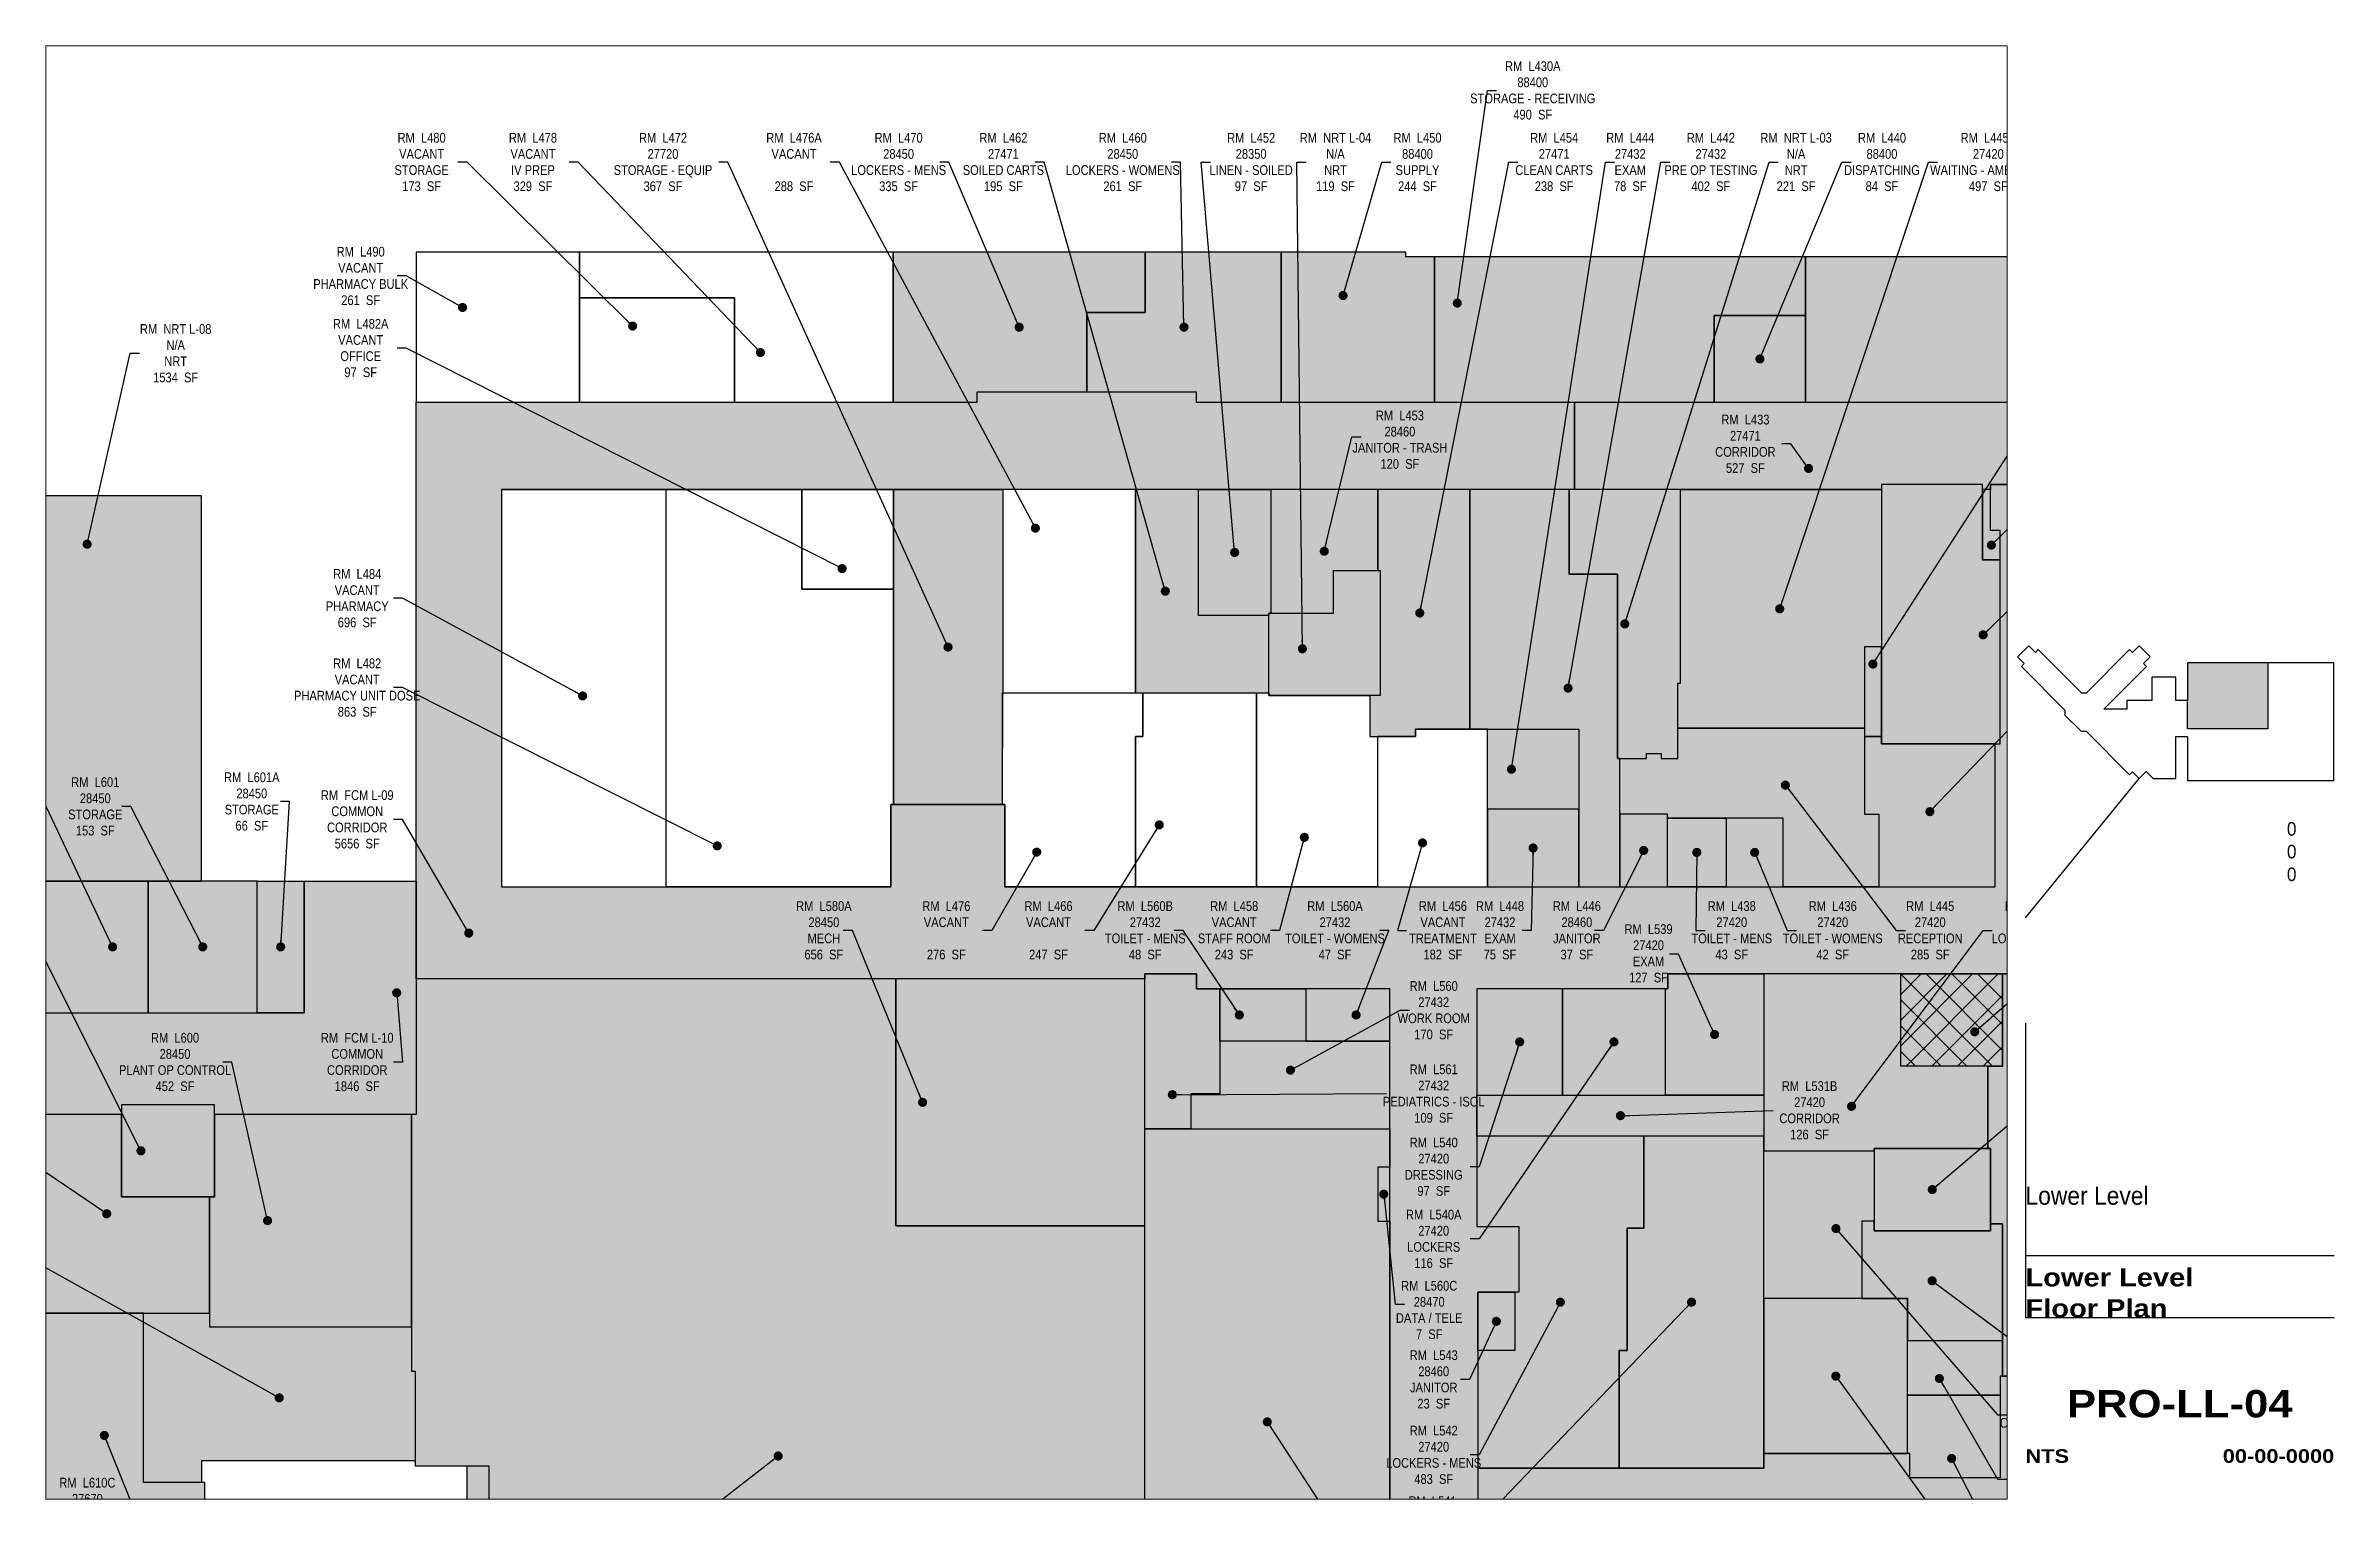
# Paper-space layout '04 new' of a CAD drawing. Header units: inches. Extents: x 0.8 to 16.5, y 0.5 to 10.5.
# The model-space entities are those that its viewports show. They can reach past a viewport. Long polylines and large blocks are cut down to what shows.
import ezdxf
from ezdxf.enums import TextEntityAlignment as Align

# ---------------------------------------------------------------- set-up
doc = ezdxf.new("R2010")
doc.units = ezdxf.units.IN
doc.header["$LTSCALE"] = 0.25
doc.header["$MEASUREMENT"] = 0
doc.layers.get('Defpoints').update_dxf_attribs({"color": 31})
for name, color, linetype in [('0-LABEL', 3, 'Continuous'), ('1-NRT', 200, 'Continuous'), ('1-NRT-PTN', 253, 'Continuous'), ('3-FCM', 190, 'Continuous'), ('3-FCM-PTN', 9, 'Continuous'), ('4-OCC', 6, 'Continuous'), ('4-OCC-PTN', 95, 'Continuous'), ('4-VACANT', 60, 'Continuous'), ('T-8', 8, 'Continuous'), ('T-TTLBLK-5', 5, 'Continuous')]:
    doc.layers.add(name, color=color, linetype=linetype)
doc.styles.add('Arial90', font='arial.ttf', dxfattribs={"width": 0.9})
doc.styles.add('ArialBlack', font='')
doc.styles.add('ArialN', font='ARIALN.TTF')
doc.styles.get('ArialBlack').set_extended_font_data('Arial Black')
doc.dimstyles.new('AB-120', dxfattribs={"dimscale": 120, "dimtxt": 0.125, "dimasz": 0.09375, "dimexe": 0.0625, "dimexo": 0.125, "dimgap": 0.375, "dimtad": 0, "dimtih": 1, "dimtoh": 1, "dimdec": 4, "dimrnd": 0.0625, "dimzin": 0, "dimdsep": 46, "dimlunit": 4, "dimtxsty": 'ArialN', "dimblk": 'ARCHTICK', "dimcen": 0.09375, "dimclrd": 256, "dimclre": 256, "dimclrt": 256, "dimadec": 0, "dimazin": 0, "dimtfac": 1, "dimtdec": 4, "dimtofl": 0, "dimtmove": 2, "dimatfit": 3, "dimldrblk": 'DOT', "dimfxl": 0, "dimfrac": 2, "dimtolj": 1, "dimtzin": 0, "dimlwd": -1, "dimlwe": -1, "dimarcsym": 0})

# ---------------------------------------------------------------- blocks, each defined once
blk = doc.blocks.new('L outline')
at = {"layer": 'T-8'}
blk.add_lwpolyline([(14.639, 2.654), (14.562, 2.578), (14.608, 2.532), (14.588, 2.513), (14.888, 2.212), (14.888, 2.184), (14.885, 2.18), (15.001, 2.064), (15.005, 2.068), (15.033, 2.068), (15.333, 1.767), (15.353, 1.787), (15.398, 1.742), (15.446, 1.79), (15.494, 1.742), (15.651, 1.742), (15.651, 2.03), (15.73, 2.03), (15.73, 1.728), (16.739, 1.728), (16.739, 2.537), (15.73, 2.537), (15.73, 2.278), (15.651, 2.278), (15.651, 2.438), (15.486, 2.438), (15.486, 2.278), (15.314, 2.278), (15.314, 2.219), (15.156, 2.219), (15.449, 2.513), (15.429, 2.532), (15.475, 2.578), (15.398, 2.654), (15.353, 2.609), (15.333, 2.629), (15.033, 2.328), (15.005, 2.328), (14.704, 2.629), (14.684, 2.609), (14.639, 2.654)], close=True, dxfattribs=at)
blk = doc.blocks.new('sheettext_11x17_occ')
at = {"layer": 'Defpoints'}
for p, q in [((0, 3.276), (0, 1.251)), ((0, 1.676), (2.125, 1.676)), ((0, 1.251), (2.125, 1.251))]:
    blk.add_line(p, q, dxfattribs=at)
at = {"style": 'Arial90', "width": 0.9}
for tag, p in [('INTERIORGROSSAREA', (1.865, 4.565)), ('USEABLEAREA', (1.865, 4.409)), ('COMMONAREA', (1.865, 4.253))]:
    blk.add_attdef(tag, text='', height=0.0938, dxfattribs=at).set_placement(p, align=Align.RIGHT)
blk.add_attdef('FLOOR', text='', height=0.125, dxfattribs=at).set_placement((0, 2.151), align=Align.TOP_LEFT)
at = {"layer": 'T-8', "style": 'ArialBlack'}
for tag, p, height in [('TITLE_1', (0, 1.464), 0.125), ('TITLE_2', (0, 1.251), 0.125), ('SCALE', (0, 0.25), 0.0938)]:
    blk.add_attdef(tag, p, '', height=height, dxfattribs=at)
blk.add_attdef('DWG#', text='', height=0.188, dxfattribs=at).set_placement((1.062, 0.751), align=Align.TOP_CENTER)
blk.add_attdef('DATE', text='', height=0.0938, dxfattribs=at).set_placement((2.125, 0.25), align=Align.RIGHT)
blk = doc.blocks.new('_ArchTick')
at = {"const_width": 0.15}
blk.add_lwpolyline([(-0.5, -0.5), (0.5, 0.5)], dxfattribs=at)
blk = doc.blocks.new('_Dot')
at = {"lineweight": -2}
blk.add_line((-0.5, 0), (-1, 0), dxfattribs=at)
at = {"const_width": 0.5}
blk.add_lwpolyline([(-0.25, 0, 1), (0.25, 0, 1)], format="xyb", close=True, dxfattribs=at)

msp = doc.modelspace()

# ---------------------------------------------------------------- hatches: boundary and pattern name
at = {"layer": '1-NRT-PTN'}
for points in [[(2220.9, 2273.5), (2095.5, 2273.5), (2095.5, 1952.5), (2242.5, 1952.5), (2242.5, 2150.5), (2242.5, 2180.5), (2220.9, 2180.5)], [(-448.5, 1779.5), (-447.8, 1779.5), (-447.8, 1782.5), (14.5, 1782.5), (14.5, 2259.5), (-448.5, 2259.5)], [(1768.5, 1934.5), (1804.5, 1934.5), (1804.5, 1940.5), (1822.5, 1940.5), (1822.5, 1934.5), (1843.5, 1934.5), (1843.5, 2027.5), (1846.5, 2027.5), (1846.5, 2267.5), (1708.5, 2267.5), (1708.5, 2162.5), (1768.5, 2162.5)], [(1416.6, 2114.5), (1416.6, 2167.3), (1474.5, 2167.3), (1474.5, 2012.5), (1336.5, 2012.5), (1336.5, 2114.5)], [(30.5, 1505.5), (-84.7, 1505.5), (-84.7, 1391.5), (30.5, 1391.5)], [(2230.5, 1451.5), (2086.5, 1451.5), (2086.5, 1349.5), (2230.5, 1349.5)], [(457.5, 953.5), (457.5, 854.5), (280.5, 854.5), (280.5, 947.5), (343.5, 947.5), (343.5, 1058.5), (370.5, 1058.5), (370.5, 953.5)]]:
    msp.add_hatch(color=256, dxfattribs=at).paths.add_polyline_path(points)
at = {"layer": '3-FCM-PTN'}
for points in [[(1594.4, 1649.1), (1594.5, 1354.8), (1646.5, 1354.8), (1646.5, 1273.5), (1595.5, 1273.5), (1595.5, 1055.4), (1595.5, 989.5), (1595.5, 911.5), (1672.5, 911.5), (1672.5, 857.5), (1595.5, 857.5), (1595.5, 625.5), (1595.5, 622.5), (1595.5, 489.5), (1630.8, 489.5), (1630.8, 405.5), (1595.5, 405.5), (1595.5, 267.5), (2206, 267.5), (2206, 158.5), (1988.5, 158.5), (1988.5, 162.5), (1595.5, 162.5), (1595.5, 158.5), (1486.5, 158.5), (1486.5, 1649.1), (1247.2, 1649.1), (1247.2, 1667.5), (1183, 1667.5), (1183, 1661.5), (874.5, 1661.5), (280.5, 1661.5), (280.5, 1782.5), (280.5, 2375.5), (671.9, 2375.5), (716.4, 2375.5), (975.5, 2375.5), (975.5, 2388.5), (1246.5, 2388.5), (1246.5, 2375.5), (1715.4, 2375.5), (1715.4, 2267.5), (386.1, 2267.5), (386.1, 1775.5), (868.5, 1775.5), (868.5, 1877.3), (1009.5, 1877.2), (1009.5, 1775.5), (2236.5, 1775.5), (2236.5, 1952.5), (2242.5, 1952.5), (2242.5, 2216.5), (2230.5, 2216.5), (2230.5, 2267.5), (2230.5, 2273.5), (2344.5, 2273.5), (2344.5, 2267.5), (2344.5, 2165.5), (2374, 2165.5), (2374, 1984.6), (2392.6, 1984.6), (2392.6, 1949.4), (2344.5, 1949.4), (2344.5, 1775.5), (2773.5, 1775.5), (2773.5, 1769.5), (2836.5, 1769.5), (2831.3, 1667.5), (1830.9, 1667.5), (1830.9, 1649.1), (1594.4, 1649)], [(-1480.6, 1602.5), (-1410.1, 1602.5), (-1410.1, 1607.5), (-1050.1, 1607.5), (-1050.1, 1599.5), (-960.1, 1599.5), (-960.1, 1619.5), (-453.8, 1619.5), (-453.8, 1607.5), (-387.8, 1607.4), (-387.8, 1619.5), (83.5, 1619.5), (89.5, 1619.5), (141.5, 1619.5), (141.5, 1782.5), (280.5, 1782.5), (280.5, 1493.5), (30.5, 1493.5), (30.5, 1505.5), (-84.7, 1505.5), (-84.7, 1493.5), (-230.6, 1493.5), (-230.6, 1241.5), (-357.6, 1241.5), (-357.6, 1333.5), (-350.6, 1333.5), (-350.6, 1493.5), (-1465.1, 1493.5), (-1471.6, 1500.1), (-1480.6, 1500.1)]]:
    msp.add_hatch(color=256, dxfattribs=at).paths.add_polyline_path(points)
at = {"layer": '4-OCC-PTN'}
for color, points in [(55, [(1111, 2388.5), (1111, 2486.7), (1183.5, 2486.7), (1183.5, 2561.5), (871.1, 2561.5), (871.1, 2375.5), (975.5, 2375.5), (975.5, 2388.5)]), (55, [(1352, 2375.5), (1352, 2561.5), (1183.5, 2561.5), (1183.5, 2486.7), (1111, 2486.7), (1111, 2388.5), (1246.5, 2388.5), (1246.5, 2375.5)]), (41, [(1542, 2555.5), (1506.5, 2555.5), (1506.5, 2561.5), (1352, 2561.5), (1352, 2375.5), (1542, 2375.5)]), (41, [(2001.5, 2482.9), (2001.5, 2555.5), (1542, 2555.5), (1542, 2375.5), (1888.5, 2375.5), (1888.5, 2482.9)]), (41, [(2001.5, 2555.5), (2001.5, 2375.5), (2342.1, 2375.5), (2342.1, 2480.5), (2539.1, 2480.5), (2539.1, 2555.5)]), (41, [(2001.5, 2482.9), (1888.5, 2482.9), (1888.5, 2375.5), (2001.5, 2375.5)]), (54, [(2230.5, 2267.5), (2220.9, 2267.5), (2220.9, 2273.5), (2095.5, 2273.5), (2095.5, 2267.5), (1715.4, 2267.5), (1715.4, 2375.5), (2431.5, 2375.5), (2431.5, 2267.5), (2344.5, 2267.5), (2344.5, 2273.5), (2230.5, 2273.5)]), (33, [(1006.9, 2267.5), (1006.9, 2015.5), (1006.6, 2015.5), (1006.4, 1877.2), (871.5, 1877.3), (871.5, 1877.3), (871.5, 1877.3), (871.5, 2267.5)]), (54, [(1336.5, 2111.5), (1249.5, 2111.5), (1249.5, 2267.5), (1171.5, 2267.5), (1171.5, 2015.5), (1336.5, 2015.5)]), (51, [(1249.5, 2267.5), (1339.1, 2267.5), (1339.1, 2114.5), (1336.5, 2114.5), (1336.5, 2111.5), (1249.5, 2111.5)]), (201, [(1339.1, 2267.5), (1339.1, 2114.5), (1416.6, 2114.5), (1416.6, 2167.3), (1471.5, 2167.3), (1471.5, 2267.5)]), (54, [(1585.5, 2267.5), (1471.5, 2267.5), (1471.5, 2167.3), (1474.5, 2167.3), (1474.5, 2012.5), (1461.8, 2012.5), (1461.8, 1961.5), (1518.5, 1961.5), (1518.5, 1970.5), (1585.5, 1970.5)]), (148, [(1708.5, 2267.5), (1585.5, 2267.5), (1585.5, 1970.5), (1720.5, 1970.5), (1720.5, 1775.5), (1771.5, 1775.5), (1771.5, 1934.5), (1768.5, 1934.5), (1768.5, 2162.5), (1708.5, 2162.5)]), (121, [(1846.5, 2267.5), (2095.5, 2267.5), (2095.5, 2072.5), (2074.5, 2072.5), (2074.5, 1972), (1843.5, 1972), (1843.5, 2027.5), (1846.5, 2027.5)]), (55, [(2230.5, 2267.5), (2220.9, 2267.5), (2220.9, 2180.5), (2242.5, 2180.5), (2242.5, 2216.5), (2230.5, 2216.5)]), (121, [(2095.5, 2072.5), (2074.5, 2072.5), (2074.5, 1961.5), (2095.5, 1961.5)]), (148, [(1607.5, 1871.5), (1607.5, 1970.5), (1720.5, 1970.5), (1720.5, 1871.5)]), (121, [(1771.5, 1934.5), (1804.5, 1934.5), (1804.5, 1940.5), (1822.5, 1940.5), (1822.5, 1934.5), (1843.5, 1934.5), (1843.5, 1972), (1976.5, 1972), (2074.5, 1972), (2074.5, 1865.5), (2092.5, 1865.5), (2092.5, 1775.5), (1973.8, 1775.5), (1973.8, 1860.5), (1830.5, 1860.5), (1830.5, 1865.5), (1771.5, 1865.5)]), (121, [(2095.5, 1961.5), (2074.5, 1961.5), (2074.5, 1865.5), (2092.5, 1865.5), (2092.5, 1775.5), (2236.5, 1775.5), (2236.5, 1952.5), (2095.5, 1952.5)]), (148, [(1720.5, 1775.5), (1720.5, 1871.5), (1607.5, 1871.5), (1607.5, 1775.5)]), (201, [(1830.5, 1775.5), (1830.5, 1865.5), (1771.5, 1865.5), (1771.5, 1775.5)]), (121, [(1830.5, 1775.5), (1830.5, 1860.5), (1903.2, 1860.5), (1903.2, 1775.5)]), (121, [(1973.8, 1775.5), (1973.8, 1860.5), (1903.2, 1860.5), (1903.2, 1775.5)]), (55, [(-184.4, 1782.5), (-184.4, 1619.5), (-273.7, 1619.5), (-279.7, 1619.5), (-279.7, 1686.2), (-333.7, 1686.2), (-333.7, 1729.5), (-447.8, 1729.5), (-447.8, 1782.5)]), (55, [(-51.8, 1782.5), (-184.4, 1782.5), (-184.4, 1619.5), (-51.8, 1619.5)]), (55, [(83.5, 1782.5), (-51.8, 1782.5), (-51.8, 1619.5), (83.5, 1619.5)]), (55, [(141.5, 1782.5), (141.5, 1619.5), (83.5, 1619.5), (83.5, 1782.5)]), (55, [(280.5, 1661.5), (280.5, 1493.5), (274.5, 1493.5), (274.5, 1175.5), (279, 1175.5), (279, 1058.5), (288.9, 1058.5), (370.5, 1058.5), (370.5, 953.5), (457.5, 953.5), (457.5, 854.5), (280.5, 854.5), (280.5, 479.5), (343.5, 479.5), (343.5, 524.5), (1183, 524.5), (1183, 1355.5), (874.5, 1355.5), (874.5, 1661.5)]), (55, [(1183, 1661.5), (874.5, 1661.5), (874.5, 1355.5), (1183, 1355.5)]), (148, [(1183, 1667.5), (1247.2, 1667.5), (1247.2, 1649.1), (1275.9, 1649.1), (1275.9, 1570.1), (1275.9, 1519), (1239.9, 1519), (1239.9, 1475.7), (1183, 1475.7)]), (148, [(1382.5, 1649.1), (1382.5, 1584.4), (1275.9, 1584.4), (1275.9, 1649.1)]), (148, [(1486.5, 1649.1), (1382.5, 1649.1), (1382.5, 1584.4), (1486.5, 1584.4)]), (121, [(1700.4, 1649.1), (1594.4, 1649.1), (1594.4, 1517.6), (1700.4, 1517.6)]), (121, [(1827.9, 1649.1), (1700.4, 1649.1), (1700.4, 1517.6), (1827.9, 1517.6)]), (121, [(1827.9, 1517.6), (1827.9, 1649.1), (1830.9, 1649.1), (1830.9, 1667.5), (1950, 1667.5), (1950, 1517.6)]), (121, [(2119.5, 1667.5), (1950, 1667.5), (1950, 1517.6), (1950, 1466.5), (1950, 1448.5), (2086.5, 1448.5), (2086.5, 1451.5), (2227.5, 1451.5), (2227.5, 1553.5), (2119.5, 1553.5)]), (61, [(2245.5, 1667.5), (2245.5, 1553.5), (2119.5, 1553.5), (2119.5, 1667.5)]), (121, [(2478, 1667.5), (2245.5, 1667.5), (2245.5, 1553.5), (2227.5, 1553.5), (2227.5, 1451.5), (2230.5, 1451.5), (2230.5, 1358), (2245.5, 1358), (2245.5, 1169.5), (2476.5, 1169.5), (2476.5, 1286.9), (2478, 1286.9)]), (148, [(1486.5, 1584.4), (1275.9, 1584.4), (1275.9, 1519), (1239.9, 1519), (1239.9, 1475.7), (1486.5, 1475.7)]), (121, [(1594.5, 1517.6), (1950, 1517.6), (1950, 1466.5), (1594.5, 1466.5)]), (55, [(-84.7, 1493.5), (-230.6, 1493.5), (-230.6, 1247.5), (-53.5, 1247.5), (24.5, 1247.5), (24.5, 1391.5), (-84.7, 1391.5)]), (55, [(274.5, 1493.5), (30.5, 1493.5), (30.5, 1391.5), (24.5, 1391.5), (24.5, 1230.5), (274.5, 1230.5)]), (148, [(1183, 1475.7), (1486.5, 1475.7), (1486.5, 1428.1), (1471.5, 1428.1), (1471.5, 1361.5), (1486.5, 1361.5), (1486.5, 749.9), (1389.1, 749.9), (1387.6, 761.6), (1386.4, 769), (1383, 783.5), (1378.1, 796.6), (1373.2, 809.7), (1370.1, 815.2), (1366.9, 820.7), (1363.5, 825.3), (1360, 829.9), (1352.3, 836.1), (1344.7, 842.2), (1340.7, 843.7), (1336.7, 845.2), (1328.8, 846.2), (1320.8, 845.2), (1316.8, 843.7), (1312.8, 842.2), (1305.8, 836.8), (1298.9, 831.4), (1296.7, 827.4), (1183, 827.4)]), (121, [(1594.5, 1466.5), (1594.5, 1354.8), (1646.5, 1354.8), (1646.5, 1273.5), (1641.5, 1273.5), (1641.5, 1201.2), (1595.5, 1201.2), (1595.5, 1055.4), (1770.5, 1055.4), (1770.5, 1201.3), (1780.5, 1201.3), (1780.5, 1352.5), (1801.1, 1352.5), (1801.1, 1466.5)]), (121, [(1950, 1466.5), (1801.1, 1466.5), (1801.1, 1352.5), (1780.5, 1352.5), (1780.5, 1201.3), (1770.5, 1201.3), (1770.5, 1055.4), (1950, 1055.4), (1950, 1073.5)]), (121, [(2071.1, 1361.5), (2071.1, 1265.5), (1950, 1265.5), (1950, 1448.5), (2086.5, 1448.5), (2086.5, 1361.5)]), (62, [(1486.5, 1428.1), (1471.5, 1428.1), (1471.5, 1361.5), (1486.5, 1361.5)]), (16, [(2127.9, 1265.5), (2127.9, 1213.5), (2245.5, 1213.5), (2245.5, 1358), (2230.5, 1358), (2230.5, 1349.5), (2086.5, 1349.5), (2086.5, 1361.5), (2071.1, 1361.5), (2071.1, 1265.5)]), (55, [(24.5, 1230.5), (268.5, 1230.5), (274.5, 1230.5), (274.5, 1175.5), (279, 1175.5), (279, 1064.5), (14.5, 1064.5), (14.5, 1040.5), (14.5, 1037.5), (-57.5, 1037.5), (-57.5, 1247.5), (24.5, 1247.5)]), (201, [(1595.5, 1273.5), (1641.5, 1273.5), (1641.5, 1201.2), (1595.5, 1201.2)]), (121, [(2127.9, 1073.5), (2127.9, 1265.5), (1950, 1265.5), (1950, 1073.5)]), (121, [(1950, 1055.4), (1595.5, 1055.4), (1595.5, 989.5), (2242.5, 989.7), (2242.5, 851.5), (2232.5, 851.5), (2232.5, 727.5), (2167.5, 727.5), (2167.5, 569.5), (2242.5, 569.5), (2242.5, 267.5), (2206, 267.5), (2206, 158.5), (2359.5, 158.5), (2359.5, 164.5), (3277.5, 164.5), (3277.5, 554.5), (3169.5, 554.5), (3169.5, 308.5), (3175.5, 308.5), (3175.5, 272.5), (2983.5, 272.5), (2983.5, 314.5), (2806.5, 314.5), (2806.5, 272.5), (2752.5, 272.5), (2752.5, 314.5), (2616.9, 314.5), (2616.9, 272.5), (2350, 272.5), (2350, 326.5), (2356, 326.5), (2356, 569.5), (2471.5, 569.5), (2471.5, 771.5), (2356, 771.5), (2356, 1067.5), (2818.5, 1067.5), (2818.5, 1025.5), (2992.5, 1025.5), (2992.5, 1067.5), (3043.4, 1067.5), (3043.4, 1025.5), (3169.5, 1025.5), (3169.5, 783.5), (3175.5, 783.5), (3175.5, 572.1), (3169.5, 572.1), (3169.5, 554.5), (3277.5, 554.5), (3277.5, 1223.5), (3175.5, 1223.5), (3175.5, 1175.5), (2674.5, 1175.5), (2674.5, 1241.5), (2597.3, 1241.5), (2597.3, 1175.5), (2473.5, 1175.5), (2473.5, 1169.5), (2242.5, 1169.5), (2242.5, 1043.5), (2130.9, 1043.5), (2130.9, 1073.5), (1950, 1073.5)]), (201, [(2242.5, 1145.9), (2127.9, 1145.9), (2127.9, 1213.5), (2245.5, 1213.5), (2245.5, 1169.5), (2242.5, 1169.5)]), (11, [(2242.5, 1043.5), (2130.9, 1043.5), (2130.9, 1073.5), (2127.9, 1073.5), (2127.9, 1145.9), (2242.5, 1145.9)])]:
    msp.add_hatch(color=color, dxfattribs=at).paths.add_polyline_path(points)
h = msp.add_hatch(dxfattribs=at)
h.set_pattern_fill('ANSI37', color=252, scale=180)
h.paths.add_polyline_path([(2245.5, 1667.5), (2245.5, 1553.5), (2119.5, 1553.5), (2119.5, 1667.5)])
h = msp.add_hatch(color=242, dxfattribs=at)
h.dxf.hatch_style = 1
h.paths.add_polyline_path([(-230.6, 1247.5), (-230.6, 944.5), (18.5, 944.5), (18.5, 1037.5), (-57.5, 1037.5), (-57.6, 1247.5), (-230.6, 1247.5)])

# ---------------------------------------------------------------- linework, layer by layer
at = {"layer": '1-NRT'}
for points in [[(2220.9, 2273.5), (2220.9, 2273.5), (2220.9, 2273.5), (2220.9, 2273.5), (2220.9, 2273.5), (2220.9, 2273.5), (2095.5, 2273.5), (2095.5, 1952.5), (2242.5, 1952.5), (2242.5, 2150.5), (2242.5, 2150.5), (2242.5, 2180.5), (2242.5, 2180.5), (2242.5, 2180.5), (2220.9, 2180.5)], [(-448.5, 1779.5), (-447.8, 1779.5), (-447.8, 1782.5), (14.5, 1782.5), (14.5, 2259.5), (-448.5, 2259.5)], [(1768.5, 1934.5), (1804.5, 1934.5), (1804.5, 1940.5), (1822.5, 1940.5), (1822.5, 1934.5), (1843.5, 1934.5), (1843.5, 2027.5), (1846.5, 2027.5), (1846.5, 2267.5), (1708.5, 2267.5), (1708.5, 2162.5), (1768.5, 2162.5)], [(1416.6, 2114.5), (1416.6, 2167.3), (1474.5, 2167.3), (1474.5, 2012.5), (1336.5, 2012.5), (1336.5, 2114.5)]]:
    msp.add_lwpolyline(points, close=True, dxfattribs=at)
for points in [[(30.5, 1505.5), (-84.7, 1505.5), (-84.7, 1391.5), (30.5, 1391.5), (30.5, 1505.5)], [(2230.5, 1451.5), (2230.5, 1451.5), (2086.5, 1451.5), (2086.5, 1349.5), (2230.5, 1349.5), (2230.5, 1451.5)], [(457.5, 953.5), (457.5, 854.5), (280.5, 854.5), (280.5, 947.5), (343.5, 947.5), (343.5, 1058.5), (370.5, 1058.5), (370.5, 953.5), (457.5, 953.5)]]:
    msp.add_lwpolyline(points, dxfattribs=at)
at = {"layer": '3-FCM'}
for points in [[(1486.5, 158.5), (1486.5, 1649.1), (1247.2, 1649.1), (1247.2, 1667.5), (1183, 1667.5), (1183, 1661.5), (874.5, 1661.5), (280.5, 1661.5), (280.5, 1782.5), (280.5, 2375.5), (671.9, 2375.5), (671.9, 2375.5), (716.4, 2375.5), (716.4, 2375.5), (975.5, 2375.5), (975.5, 2388.5), (1246.5, 2388.5), (1246.5, 2375.5), (1715.4, 2375.5), (1715.4, 2267.5), (386.1, 2267.5), (386.1, 1775.5), (868.5, 1775.5), (868.5, 1877.3), (1009.5, 1877.2), (1009.5, 1775.5), (2236.5, 1775.5), (2236.5, 1952.5), (2242.5, 1952.5), (2242.5, 2216.5), (2230.5, 2216.5), (2230.5, 2267.5), (2230.5, 2273.5), (2344.5, 2273.5)], [(2831.3, 1667.5), (1830.9, 1667.5), (1830.9, 1649.1), (1594.4, 1649), (1594.4, 1649.1), (1594.5, 1354.8), (1646.5, 1354.8), (1646.5, 1273.5), (1595.5, 1273.5), (1595.5, 1055.4), (1595.5, 989.5)], [(-387.8, 1619.5), (83.5, 1619.5), (89.5, 1619.5), (141.5, 1619.5), (141.5, 1782.5), (280.5, 1782.5), (280.5, 1493.5), (30.5, 1493.5), (30.5, 1505.5), (-84.7, 1505.5), (-84.7, 1493.5), (-230.6, 1493.5)]]:
    msp.add_lwpolyline(points, dxfattribs=at)
at = {"layer": '4-OCC'}
for points in [[(1111, 2388.5), (1111, 2486.7), (1183.5, 2486.7), (1183.5, 2561.5), (871.1, 2561.5), (871.1, 2375.5), (975.5, 2375.5), (975.5, 2388.5), (1111, 2388.5)], [(1352, 2375.5), (1352, 2561.5), (1183.5, 2561.5), (1183.5, 2561.5), (1183.5, 2561.5), (1183.5, 2486.7), (1183.5, 2486.7), (1183.5, 2486.7), (1111, 2486.7), (1111, 2486.7), (1111, 2486.7), (1111, 2388.5), (1246.5, 2388.5), (1246.5, 2375.5), (1352, 2375.5)], [(1542, 2555.5), (1506.5, 2555.5), (1506.5, 2555.5), (1506.5, 2555.5), (1506.5, 2561.5), (1352, 2561.5), (1352, 2561.5), (1352, 2561.5), (1352, 2375.5), (1542, 2375.5), (1542, 2555.5)], [(2001.5, 2482.9), (1888.5, 2482.9), (1888.5, 2375.5), (2001.5, 2375.5), (2001.5, 2375.5), (2001.5, 2375.5), (2001.5, 2482.9)], [(1006.9, 2267.5), (1006.9, 2015.5), (1006.6, 2015.5), (1006.4, 1877.2), (871.5, 1877.3), (871.5, 1877.3), (871.5, 1877.3), (871.5, 2267.5), (1006.9, 2267.5)], [(1339.1, 2267.5), (1339.1, 2114.5), (1416.6, 2114.5), (1416.6, 2167.3), (1471.5, 2167.3), (1471.5, 2167.3), (1471.5, 2167.3), (1471.5, 2267.5), (1339.1, 2267.5)], [(1708.5, 2267.5), (1585.5, 2267.5), (1585.5, 1970.5), (1720.5, 1970.5), (1720.5, 1775.5), (1771.5, 1775.5), (1771.5, 1934.5), (1768.5, 1934.5), (1768.5, 2162.5), (1708.5, 2162.5), (1708.5, 2267.5)], [(1846.5, 2267.5), (2095.5, 2267.5), (2095.5, 2072.5), (2074.5, 2072.5), (2074.5, 1972), (1843.5, 1972), (1843.5, 2027.5), (1846.5, 2027.5), (1846.5, 2267.5)], [(2230.5, 2267.5), (2220.9, 2267.5), (2220.9, 2180.5), (2242.5, 2180.5), (2242.5, 2216.5), (2230.5, 2216.5), (2230.5, 2267.5)], [(2095.5, 2072.5), (2074.5, 2072.5), (2074.5, 1961.5), (2095.5, 1961.5), (2095.5, 2072.5)], [(1607.5, 1871.5), (1607.5, 1970.5), (1720.5, 1970.5), (1720.5, 1871.5), (1607.5, 1871.5)], [(1771.5, 1934.5), (1804.5, 1934.5), (1804.5, 1940.5), (1822.5, 1940.5), (1822.5, 1934.5), (1843.5, 1934.5), (1843.5, 1972), (1976.5, 1972), (2074.5, 1972), (2074.5, 1865.5), (2074.5, 1865.5), (2074.5, 1865.5), (2092.5, 1865.5), (2092.5, 1865.5), (2092.5, 1865.5), (2092.5, 1775.5), (1973.8, 1775.5), (1973.8, 1860.5), (1830.5, 1860.5), (1830.5, 1865.5), (1771.5, 1865.5), (1771.5, 1934.5)], [(2095.5, 1961.5), (2074.5, 1961.5), (2074.5, 1865.5), (2092.5, 1865.5), (2092.5, 1775.5), (2236.5, 1775.5), (2236.5, 1952.5), (2095.5, 1952.5), (2095.5, 1961.5)], [(1720.5, 1775.5), (1720.5, 1775.5), (1720.5, 1775.5), (1720.5, 1871.5), (1720.5, 1871.5), (1720.5, 1871.5), (1607.5, 1871.5), (1607.5, 1871.5), (1607.5, 1871.5), (1607.5, 1775.5), (1720.5, 1775.5)], [(1830.5, 1775.5), (1830.5, 1865.5), (1771.5, 1865.5), (1771.5, 1865.5), (1771.5, 1865.5), (1771.5, 1775.5), (1830.5, 1775.5)], [(1973.8, 1775.5), (1973.8, 1775.5), (1973.8, 1775.5), (1973.8, 1860.5), (1903.2, 1860.5), (1903.2, 1860.5), (1903.2, 1860.5), (1903.2, 1775.5), (1973.8, 1775.5)], [(-184.4, 1782.5), (-184.4, 1619.5), (-273.7, 1619.5), (-273.7, 1619.5), (-279.7, 1619.5), (-279.7, 1686.2), (-333.7, 1686.2), (-333.7, 1729.5), (-447.8, 1729.5), (-447.8, 1782.5), (-184.4, 1782.5)], [(-51.8, 1782.5), (-184.4, 1782.5), (-184.4, 1619.5), (-51.8, 1619.5), (-51.8, 1782.5)], [(83.5, 1782.5), (-51.8, 1782.5), (-51.8, 1619.5), (83.5, 1619.5), (83.5, 1782.5)], [(141.5, 1782.5), (141.5, 1619.5), (83.5, 1619.5), (83.5, 1782.5), (141.5, 1782.5)], [(280.5, 1661.5), (280.5, 1661.5), (280.5, 1661.5), (280.5, 1661.5), (280.5, 1661.5), (280.5, 1661.5), (280.5, 1661.5), (280.5, 1493.5), (274.5, 1493.5), (274.5, 1175.5), (279, 1175.5), (279, 1058.5), (288.9, 1058.5), (288.9, 1058.5), (370.5, 1058.5), (370.5, 953.5)], [(1183, 524.5), (1183, 1355.5), (874.5, 1355.5), (874.5, 1661.5), (280.5, 1661.5)], [(1183, 1661.5), (874.5, 1661.5), (874.5, 1355.5), (1183, 1355.5), (1183, 1661.5)], [(1183, 1667.5), (1247.2, 1667.5), (1247.2, 1649.1), (1275.9, 1649.1), (1275.9, 1570.1), (1275.9, 1519), (1275.9, 1519), (1275.9, 1519), (1239.9, 1519), (1239.9, 1519), (1239.9, 1519), (1239.9, 1475.7), (1239.9, 1475.7), (1239.9, 1475.7), (1183, 1475.7), (1183, 1667.5)], [(1382.5, 1649.1), (1382.5, 1584.4), (1275.9, 1584.4), (1275.9, 1649.1), (1382.5, 1649.1)], [(1486.5, 1649.1), (1382.5, 1649.1), (1382.5, 1584.4), (1486.5, 1584.4), (1486.5, 1649.1)], [(1700.4, 1649.1), (1594.4, 1649.1), (1594.4, 1517.6), (1700.4, 1517.6), (1700.4, 1649.1)], [(1827.9, 1649.1), (1700.4, 1649.1), (1700.4, 1649.1), (1700.4, 1649.1), (1700.4, 1517.6), (1827.9, 1517.6), (1827.9, 1649.1)], [(2119.5, 1667.5), (1950, 1667.5), (1950, 1667.5), (1950, 1667.5), (1950, 1517.6), (1950, 1517.6), (1950, 1466.5), (1950, 1466.5), (1950, 1466.5), (1950, 1466.5), (1950, 1448.5), (2086.5, 1448.5), (2086.5, 1451.5), (2227.5, 1451.5), (2227.5, 1553.5), (2119.5, 1553.5), (2119.5, 1667.5)], [(2245.5, 1667.5), (2245.5, 1553.5), (2119.5, 1553.5), (2119.5, 1553.5), (2119.5, 1553.5), (2119.5, 1667.5), (2245.5, 1667.5)], [(2478, 1667.5), (2245.5, 1667.5), (2245.5, 1553.5), (2227.5, 1553.5), (2227.5, 1553.5), (2227.5, 1451.5), (2230.5, 1451.5), (2230.5, 1358), (2245.5, 1358), (2245.5, 1169.5), (2476.5, 1169.5), (2476.5, 1286.9), (2478, 1286.9), (2478, 1667.5)], [(1486.5, 1584.4), (1275.9, 1584.4), (1275.9, 1519), (1239.9, 1519), (1239.9, 1475.7), (1486.5, 1475.7), (1486.5, 1584.4)], [(274.5, 1493.5), (30.5, 1493.5), (30.5, 1391.5), (24.5, 1391.5), (24.5, 1230.5), (274.5, 1230.5), (274.5, 1493.5)], [(1183, 1475.7), (1486.5, 1475.7), (1486.5, 1428.1), (1471.5, 1428.1), (1471.5, 1361.5), (1486.5, 1361.5), (1486.5, 749.9)], [(1183, 827.4), (1183, 1475.7)], [(1594.5, 1466.5), (1594.5, 1466.5), (1594.5, 1354.8), (1646.5, 1354.8), (1646.5, 1273.5), (1646.5, 1273.5), (1641.5, 1273.5), (1641.5, 1273.5), (1641.5, 1201.2), (1595.5, 1201.2), (1595.5, 1055.4), (1770.5, 1055.4), (1770.5, 1201.3), (1780.5, 1201.3), (1780.5, 1352.5), (1801.1, 1352.5), (1801.1, 1466.5), (1594.5, 1466.5)], [(1950, 1466.5), (1801.1, 1466.5), (1801.1, 1352.5), (1780.5, 1352.5), (1780.5, 1201.3), (1770.5, 1201.3), (1770.5, 1055.4), (1950, 1055.4), (1950, 1073.5), (1950, 1073.5), (1950, 1466.5)], [(1486.5, 1428.1), (1471.5, 1428.1), (1471.5, 1361.5), (1486.5, 1361.5), (1486.5, 1428.1)], [(2127.9, 1265.5), (2127.9, 1213.5), (2245.5, 1213.5), (2245.5, 1358), (2245.5, 1358), (2245.5, 1358), (2230.5, 1358), (2230.5, 1349.5), (2086.5, 1349.5), (2086.5, 1361.5), (2086.5, 1361.5), (2071.1, 1361.5), (2071.1, 1361.5), (2071.1, 1361.5), (2071.1, 1265.5), (2127.9, 1265.5)], [(1595.5, 1273.5), (1641.5, 1273.5), (1641.5, 1201.2), (1595.5, 1201.2), (1595.5, 1273.5)], [(2127.9, 1073.5), (2127.9, 1265.5), (2127.9, 1265.5), (2127.9, 1265.5), (1950, 1265.5), (1950, 1265.5), (1950, 1265.5), (1950, 1073.5), (2127.9, 1073.5)], [(2473.5, 1169.5), (2242.5, 1169.5), (2242.5, 1043.5), (2130.9, 1043.5), (2130.9, 1073.5), (1950, 1073.5), (1950, 1055.4), (1595.5, 1055.4), (1595.5, 989.5)], [(2242.5, 1043.5), (2130.9, 1043.5), (2130.9, 1073.5), (2127.9, 1073.5), (2127.9, 1073.5), (2127.9, 1145.9), (2127.9, 1145.9), (2127.9, 1145.9), (2242.5, 1145.9), (2242.5, 1043.5)]]:
    msp.add_lwpolyline(points, dxfattribs=at)
for points in [[(2001.5, 2482.9), (2001.5, 2555.5), (1542, 2555.5), (1542, 2555.5), (1542, 2555.5), (1542, 2375.5), (1888.5, 2375.5), (1888.5, 2482.9)], [(2001.5, 2555.5), (2001.5, 2555.5), (2001.5, 2375.5), (2342.1, 2375.5), (2342.1, 2480.5), (2539.1, 2480.5), (2539.1, 2555.5), (2001.5, 2555.5)], [(2230.5, 2267.5), (2220.9, 2267.5), (2220.9, 2273.5), (2095.5, 2273.5), (2095.5, 2267.5), (1715.4, 2267.5), (1715.4, 2375.5), (2431.5, 2375.5), (2431.5, 2267.5), (2344.5, 2267.5), (2344.5, 2273.5), (2230.5, 2273.5)], [(1336.5, 2111.5), (1249.5, 2111.5), (1249.5, 2267.5), (1171.5, 2267.5), (1171.5, 2015.5), (1336.5, 2015.5)], [(1249.5, 2267.5), (1339.1, 2267.5), (1339.1, 2114.5), (1336.5, 2114.5), (1336.5, 2111.5), (1249.5, 2111.5)], [(1585.5, 2267.5), (1471.5, 2267.5), (1471.5, 2167.3), (1474.5, 2167.3), (1474.5, 2012.5), (1461.8, 2012.5), (1461.8, 1961.5), (1518.5, 1961.5), (1518.5, 1970.5), (1585.5, 1970.5)], [(1830.5, 1775.5), (1830.5, 1860.5), (1903.2, 1860.5), (1903.2, 1775.5), (1830.5, 1775.5)], [(1827.9, 1517.6), (1827.9, 1649.1), (1830.9, 1649.1), (1830.9, 1667.5), (1950, 1667.5), (1950, 1517.6)], [(2478, 1286.9), (2476.5, 1286.9), (2476.5, 1169.5), (2473.5, 1169.5), (2245.5, 1169.5), (2245.5, 1358), (2230.5, 1358), (2230.5, 1451.5), (2227.5, 1451.5), (2227.5, 1454.5), (2227.5, 1553.5), (2245.5, 1553.5), (2245.5, 1667.5), (2478, 1667.5), (2478, 1667.5), (2478, 1667.5)], [(1594.5, 1517.6), (1950, 1517.6), (1950, 1466.5), (1594.5, 1466.5)], [(-84.7, 1493.5), (-230.6, 1493.5), (-230.6, 1247.5), (-53.5, 1247.5), (-53.5, 1247.5), (24.5, 1247.5), (24.5, 1391.5), (-84.7, 1391.5)], [(2071.1, 1361.5), (2071.1, 1265.5), (1950, 1265.5), (1950, 1448.5), (2086.5, 1448.5), (2086.5, 1361.5)], [(-230.6, 1247.5), (-230.6, 944.5), (18.5, 944.5), (18.5, 1037.5), (-57.5, 1037.5), (-57.6, 1247.5), (-230.6, 1247.5)], [(24.5, 1230.5), (24.5, 1230.5), (268.5, 1230.5), (274.5, 1230.5), (274.5, 1175.5), (279, 1175.5), (279, 1175.5), (279, 1175.5), (279, 1064.5), (14.5, 1064.5), (14.5, 1064.5), (14.5, 1040.5), (14.5, 1037.5), (-57.5, 1037.5), (-57.5, 1247.5), (24.5, 1247.5)], [(2242.5, 1145.9), (2127.9, 1145.9), (2127.9, 1213.5), (2127.9, 1213.5), (2127.9, 1213.5), (2245.5, 1213.5), (2245.5, 1169.5), (2242.5, 1169.5)]]:
    msp.add_lwpolyline(points, close=True, dxfattribs=at)
at = {"layer": '4-VACANT'}
for points in [[(482.5, 2375.5), (482.5, 2561.5), (280.5, 2561.5), (280.5, 2375.5), (482.5, 2375.5)], [(871.1, 2375.5), (871.1, 2561.5), (482.5, 2561.5), (482.5, 2504.9), (674.5, 2504.9), (674.5, 2375.5), (871.1, 2375.5)], [(482.5, 2504.9), (482.5, 2375.5), (674.5, 2375.5), (674.5, 2504.9), (482.5, 2504.9)], [(386.1, 2267.5), (589.9, 2267.5)], [(589.9, 2267.5), (386.1, 2267.5), (386.1, 1775.5), (589.9, 1775.5), (589.9, 2267.5)], [(589.9, 1775.5), (589.9, 2267.5), (758, 2267.5), (758, 2144), (871.5, 2144), (871.5, 1877.3), (868.5, 1877.3), (868.5, 1775.5), (589.9, 1775.5), (589.9, 1775.5), (589.9, 1775.5)], [(871.5, 2267.5), (871.5, 2144), (871.5, 2144), (871.5, 2144), (758, 2144), (758, 2144), (758, 2144), (758, 2267.5), (871.5, 2267.5)], [(1171.5, 2015.5), (1171.5, 2267.5), (1006.9, 2267.5), (1006.9, 2267.5), (1006.9, 2267.5), (1006.9, 2015.5), (1171.5, 2015.5)], [(1009.5, 1877.2), (1006.6, 1877.2), (1006.6, 1877.2), (1006.6, 2015.5), (1006.6, 2015.5), (1180.5, 2015.5), (1180.5, 1961.5), (1171.5, 1961.5), (1171.5, 1775.5), (1009.5, 1775.5), (1009.5, 1877.2)], [(1321.5, 2015.5), (1321.5, 1775.5), (1171.5, 1775.5), (1171.5, 1775.5), (1171.5, 1775.5), (1171.5, 1961.5), (1180.5, 1961.5), (1180.5, 2015.5), (1180.5, 2015.5), (1180.5, 2015.5), (1321.5, 2015.5)]]:
    msp.add_lwpolyline(points, dxfattribs=at)
for points in [[(1471.1, 1775.5), (1321.5, 1775.5), (1321.5, 2015.5), (1321.5, 2015.5), (1321.5, 2015.5), (1321.5, 2015.5), (1336.5, 2015.5), (1336.5, 2012.5), (1461.8, 2012.5), (1461.8, 2012.5), (1461.8, 2012.5), (1461.8, 1961.5), (1471.1, 1961.5)], [(1518.5, 1970.5), (1518.5, 1961.5), (1471.1, 1961.5), (1471.1, 1775.5), (1607.5, 1775.5), (1607.5, 1970.5)]]:
    msp.add_lwpolyline(points, close=True, dxfattribs=at)

# ---------------------------------------------------------------- texts
at = {"layer": '0-LABEL', "char_height": 12, "attachment_point": 5, "style": 'ArialN'}
for s, insert in [('RM  L430A\\P88400\\PSTORAGE - RECEIVING\\P490  SF', (1663.6, 2761.7)), ('RM  L480\\PVACANT\\PSTORAGE\\P173  SF', (287.1, 2673)), ('RM  L478\\PVACANT\\PIV PREP\\P329  SF', (425, 2673)), ('RM  L472\\P27720\\PSTORAGE - EQUIP\\P367  SF', (586.1, 2673)), ('RM  L476A\\PVACANT\\P\\P288  SF', (748.4, 2673)), ('RM  L470\\P28450\\PLOCKERS - MENS\\P335  SF', (878, 2673)), ('RM  L462\\P27471\\PSOILED CARTS\\P195  SF', (1007.8, 2673)), ('RM  L460\\P28450\\PLOCKERS - WOMENS\\P261  SF', (1155.7, 2673)), ('RM  L452\\P28350\\PLINEN - SOILED\\P97  SF', (1314.7, 2673)), ('RM  NRT L-04\\PN/A\\PNRT\\P119  SF', (1419.2, 2673)), ('RM  L450\\P88400\\PSUPPLY\\P244  SF', (1520.8, 2673)), ('RM  L454\\P27471\\PCLEAN CARTS\\P238  SF', (1690.1, 2673)), ('RM  L444\\P27432\\PEXAM\\P78  SF', (1784.4, 2673)), ('RM  L442\\P27432\\PPRE OP TESTING\\P402  SF', (1884.2, 2673)), ('RM  NRT L-03\\PN/A\\PNRT\\P221  SF', (1989.8, 2673)), ('RM  L440\\P88400\\PDISPATCHING\\P84  SF', (2096.2, 2673)), ('RM  L445A\\P27420\\PWAITING - AMB SURG\\P497  SF', (2228, 2673)), ('RM  L490\\PVACANT\\PPHARMACY BULK\\P261  SF', (211.6, 2531.9)), ('RM  NRT L-08\\PN/A\\PNRT\\P1534  SF', (-17.6, 2436.2)), ('RM  L482A\\PVACANT\\POFFICE\\P97  SF', (211.6, 2442.6)), ('RM  L453\\P28460\\PJANITOR - TRASH\\P120  SF', (1499, 2329.1)), ('RM  L433\\P27471\\PCORRIDOR\\P527  SF', (1927, 2324)), ('RM  L484\\PVACANT\\PPHARMACY\\P696  SF', (207.3, 2132.8)), ('RM  L482\\PVACANT\\PPHARMACY UNIT DOSE\\P863  SF', (207.3, 2022.1)), ('RM  L603\\P28450\\PMECH\\P150  SF', (-218.3, 1875)), ('RM  L601\\P28450\\PSTORAGE\\P153  SF', (-117.2, 1875)), ('RM  L601A\\P28450\\PSTORAGE\\P66  SF', (76.7, 1881)), ('RM  FCM L-09\\PCOMMON\\PCORRIDOR\\P5656  SF', (207.3, 1858.9)), ('RM  L580A\\P28450\\PMECH\\P656  SF', (785.4, 1721.5)), ('RM  L476\\PVACANT\\P\\P276  SF', (937.1, 1721.5)), ('RM  L466\\PVACANT\\P\\P247  SF', (1063.7, 1721.5)), ('RM  L560B\\P27432\\PTOILET - MENS\\P48  SF', (1183.5, 1721.5)), ('RM  L458\\PVACANT\\PSTAFF ROOM\\P243  SF', (1293.7, 1721.5)), ('RM  L560A\\P27432\\PTOILET - WOMENS\\P47  SF', (1418.6, 1721.5)), ('RM  L456\\PVACANT\\PTREATMENT\\P182  SF', (1552.3, 1721.5)), ('RM  L448\\P27432\\PEXAM\\P75  SF', (1623, 1721.5)), ('RM  L446\\P28460\\PJANITOR\\P37  SF', (1718.2, 1721.5)), ('RM  L438\\P27420\\PTOILET - MENS\\P43  SF', (1910.1, 1721.5)), ('RM  L436\\P27420\\PTOILET - WOMENS\\P42  SF', (2035.2, 1721.5)), ('RM  L531\\P27420\\PLOUNGE - MD\\P334  SF', (2277.9, 1721.5)), ('RM  L445\\P27420\\PRECEPTION\\P285  SF', (2156, 1721.5)), ('RM  L539\\P27420\\PEXAM\\P127  SF', (1807, 1693)), ('RM  L560\\P27432\\PWORK ROOM\\P170  SF', (1540.9, 1622.5)), ('RM  L600\\P28450\\PPLANT OP CONTROL\\P452  SF', (-18.4, 1558.4)), ('RM  FCM L-10\\PCOMMON\\PCORRIDOR\\P1846  SF', (207.3, 1558.4)), ('RM  L561\\P27432\\PPEDIATRICS - ISOL\\P109  SF', (1540.9, 1519.3)), ('RM  L531B\\P27420\\PCORRIDOR\\P126  SF', (2006.5, 1498.6)), ('RM  L540\\P27420\\PDRESSING\\P97  SF', (1540.9, 1428.7)), ('RM  L540A\\P27420\\PLOCKERS\\P116  SF', (1540.9, 1339.4)), ('RM  L560C\\P28470\\PDATA / TELE\\P7  SF', (1535.3, 1251.3)), ('RM  L543\\P28460\\PJANITOR\\P23  SF', (1540.9, 1165.3)), ('RM  L531A\\P27420\\PON CALL SLEEP\\P163  SF', (2295.8, 1121.5)), ('RM  L542\\P27420\\PLOCKERS - MENS\\P483  SF', (1540.9, 1071.9)), ('RM  L610C\\P27670\\PRADIOLOGY FILE STORAGE\\P413  SF', (-127, 1007.4)), ('RM  L541\\P27420\\PLOCKERS - WOMENS\\P478  SF', (1539.4, 984.5))]:
    msp.add_mtext(s, dxfattribs=dict(at, insert=insert))

# ---------------------------------------------------------------- leaders
at = {"layer": '0-LABEL', "annotation_type": 0, "has_hookline": 1}
for points, hookline_direction, text_width in [([(1570.1, 2498.3), (1607.4, 2761.7), (1618.6, 2761.7)], 0, 153.6), ([(548.5, 2469.9), (343.4, 2673), (332.1, 2673)], 1, 65.9), ([(706.8, 2437.1), (481.2, 2673), (470, 2673)], 1, 57.9), ([(939.2, 2072.3), (666.4, 2673), (655.1, 2673)], 1, 121), ([(1047.4, 2219.6), (804.7, 2673), (793.4, 2673)], 1, 67.7), ([(1027.3, 2468.5), (940.2, 2673), (929, 2673)], 1, 115.9), ([(1208.4, 2141.5), (1058.2, 2673), (1047, 2673)], 1, 99.5), ([(1231.5, 2468.5), (1227.4, 2673), (1216.1, 2673)], 1, 139.6), ([(1294.3, 2189.5), (1252.9, 2673), (1264.2, 2673)], 0, 101.4), ([(1378.2, 2070.2), (1371.5, 2673), (1382.8, 2673)], 0, 86.9), ([(1428.6, 2507.7), (1476.6, 2673), (1487.8, 2673)], 0, 57.9), ([(1523.6, 2114.5), (1633.9, 2673), (1645.1, 2673)], 0, 94.9), ([(1637.2, 1921), (1753.7, 2673), (1764.9, 2673)], 0, 57.9), ([(1707.3, 2021.5), (1822.4, 2673), (1833.7, 2673)], 0, 113.5), ([(1777.5, 2101), (1956.4, 2673), (1967.7, 2673)], 0, 86.9), ([(1945, 2429.2), (2046.6, 2673), (2057.9, 2673)], 0, 92.1), ([(1969.5, 2119.7), (2153.7, 2673), (2165, 2673)], 0, 143.3), ([(2085, 2051.3), (2487.3, 2673), (2498.5, 2673)], 0, 65.9), ([(2155.5, 1868.5), (2931.2, 2673), (2942.5, 2673)], 0, 129.1), ([(2221.5, 2087.5), (2833, 2673), (2844.3, 2673)], 0, 86.8), ([(2231.7, 2198.6), (2717.5, 2673), (2728.7, 2673)], 0, 77.1), ([(337.8, 2492.9), (267.9, 2531.9), (256.6, 2531.9)], 1, 116.5), ([(808, 2169.5), (267.9, 2442.6), (256.6, 2442.6)], 1, 67.7), ([(-127.3, 2199.7), (-73.8, 2436.2), (-62.6, 2436.2)], 0, 86.9), ([(1405.3, 2191), (1439.6, 2332.6), (1450.9, 2332.6)], 0, 116.1), ([(2005.3, 2293.6), (1983.3, 2324), (1972, 2324)], 1, 74), ([(486.5, 2011.8), (263.6, 2132.8), (252.3, 2132.8)], 1, 76.7), ([(653.3, 1826.1), (263.6, 2022.1), (252.3, 2022.1)], 1, 154.8), ([(1976.5, 1901.3), (2113.9, 1721.5), (2125.2, 1721.5)], 0, 78), ([(-60.6, 1448.5), (-275, 1875), (-286.3, 1875)], 1, 86.9), ([(-95.7, 1701), (-178.1, 1875), (-189.4, 1875)], 1, 57.9), ([(15.9, 1701), (-73, 1875), (-84.2, 1875)], 1, 65.9), ([(112.5, 1701), (123.5, 1881), (112.3, 1881)], 1, 67.7), ([(345.5, 1718.1), (263.6, 1858.9), (252.3, 1858.9)], 1, 88.4), ([(1200.9, 1852.1), (1119.9, 1721.5), (1108.7, 1721.5)], 1, 57.9), ([(1049.1, 1818.4), (993.4, 1721.5), (982.1, 1721.5)], 1, 57.9), ([(1380.6, 1836.7), (1350, 1721.5), (1338.7, 1721.5)], 1, 88.5), ([(1527, 1829.8), (1496, 1721.5), (1507.3, 1721.5)], 0, 83.4), ([(1664, 1823.5), (1661.7, 1721.5), (1650.4, 1721.5)], 1, 57.9), ([(1801, 1820.5), (1751.3, 1721.5), (1740, 1721.5)], 1, 58.2), ([(1866.8, 1818), (1865.7, 1721.5), (1877, 1721.5)], 0, 99), ([(1938.5, 1818), (1978.9, 1721.5), (1990.2, 1721.5)], 0, 122.7), ([(907.7, 1508.5), (820.7, 1721.5), (809.4, 1721.5)], 1, 67.7), ([(1300.1, 1616.7), (1230.7, 1721.5), (1219.4, 1721.5)], 1, 99), ([(1444.7, 1616.7), (1485.3, 1721.5), (1474.1, 1721.5)], 1, 122.7), ([(2058.5, 1503.6), (2221.7, 1721.5), (2232.9, 1721.5)], 0, 89.9), ([(2158.5, 1400.5), (2536.6, 1721.5), (2547.9, 1721.5)], 0, 87), ([(2211.1, 1595.9), (2357, 1722.5), (2368.2, 1722.5)], 0, 107.7), ([(1888.9, 1592.5), (1844, 1691.9), (1832.8, 1691.9)], 1, 57.9), ([(256.2, 1644.2), (263.6, 1558.4), (252.3, 1558.4)], 1, 88.4), ([(1363.4, 1548.4), (1499.5, 1622.5), (1510.8, 1622.5)], 0, 88.1), ([(1647.4, 1583.3), (1597.1, 1428.7), (1585.9, 1428.7)], 1, 69.9), ([(1764.2, 1583.3), (1597.1, 1339.4), (1585.9, 1339.4)], 1, 67.7), ([(96.3, 1362), (51.9, 1558.4), (40.7, 1558.4)], 1, 137.4), ([(1217.1, 1518), (1482.5, 1519.3)], 0, 124.5), ([(1772.2, 1492), (1961.5, 1498.6)], 0, 74), ([(-103, 1370.5), (-247.3, 1467.9), (-258.5, 1467.9)], 1, 65.9), ([(1479, 1394.8), (1493.3, 1258.7), (1504.5, 1258.7)], 0, 80.7), ([(2039.2, 1352.2), (2239.5, 1121.5), (2250.8, 1121.5)], 0, 105.7), ([(110.7, 1142.5), (-215.8, 1324.3), (-227, 1324.3)], 1, 137.4), ([(2158.3, 1287.5), (2382, 1121.5), (2393.3, 1121.5)], 0, 88.1), ([(1860.3, 1261), (1595.6, 984.5), (1584.4, 984.5)], 1, 139.6), ([(1697.8, 1261), (1597.1, 1071.9), (1585.9, 1071.9)], 1, 115.9), ([(1618.5, 1237.3), (1585.1, 1165.3), (1573.9, 1165.3)], 1, 58.2), ([(2039, 1169.5), (2252.5, 873.9), (2263.8, 873.9)], 0, 125.8), ([(2167.3, 1166.5), (2239.5, 1041.9), (2250.8, 1041.9)], 0, 58.2), ([(1334.7, 1112.8), (1484.6, 882.1), (1495.9, 882.1)], 0, 60.7), ([(-106, 1096), (-70.7, 1007.4), (-82, 1007.4)], 1, 183.8), ([(728.8, 1070.5), (243.4, 692.3), (232.1, 692.3)], 1, 57.9), ([(2182.5, 1067.5), (2239.5, 956), (2250.8, 956)], 0, 122.7)]:
    msp.add_leader(points, dimstyle='AB-120', dxfattribs=dict(at, hookline_direction=hookline_direction, text_width=text_width))

psp = doc.layouts.new('04 new')

# ---------------------------------------------------------------- hatches: boundary and pattern name
at = {"layer": 'T-8'}
psp.add_hatch(color=256, dxfattribs=at).paths.add_polyline_path([(16.044, 6.254), (15.49, 6.254), (15.49, 5.988), (15.49, 5.8), (16.044, 5.8)])

# ---------------------------------------------------------------- linework, layer by layer
at = {"layer": 'Defpoints'}
psp.add_line((14.375, 4.501), (15.158, 5.459), dxfattribs=at)
at = {"layer": 'T-8'}
psp.add_lwpolyline([(16.044, 6.254), (16.044, 5.8), (15.49, 5.8), (15.49, 5.988)], dxfattribs=at)

# ---------------------------------------------------------------- block references
psp.add_blockref('L outline', (-0.241, 3.717), dxfattribs=at)
at = {"layer": 'T-TTLBLK-5'}
psp.add_blockref('sheettext_11x17_occ', (14.375, 0.5), dxfattribs=at).add_auto_attribs({'FLOOR': 'Lower Level', 'TITLE_1': 'Lower Level', 'TITLE_2': 'Floor Plan', 'DWG#': 'PRO-LL-04', 'SCALE': 'NTS', 'DATE': '00-00-0000', 'COMMONAREA': '0', 'USEABLEAREA': '0', 'INTERIORGROSSAREA': '0'})

# ---------------------------------------------------------------- viewports
at = {"layer": 'Defpoints'}
psp.add_viewport(center=(7.5, 5.5), size=(13.5, 10), view_center_point=(1036.472, 1917), view_height=1800.00004, dxfattribs=at)

doc.saveas('drawing.dxf')
